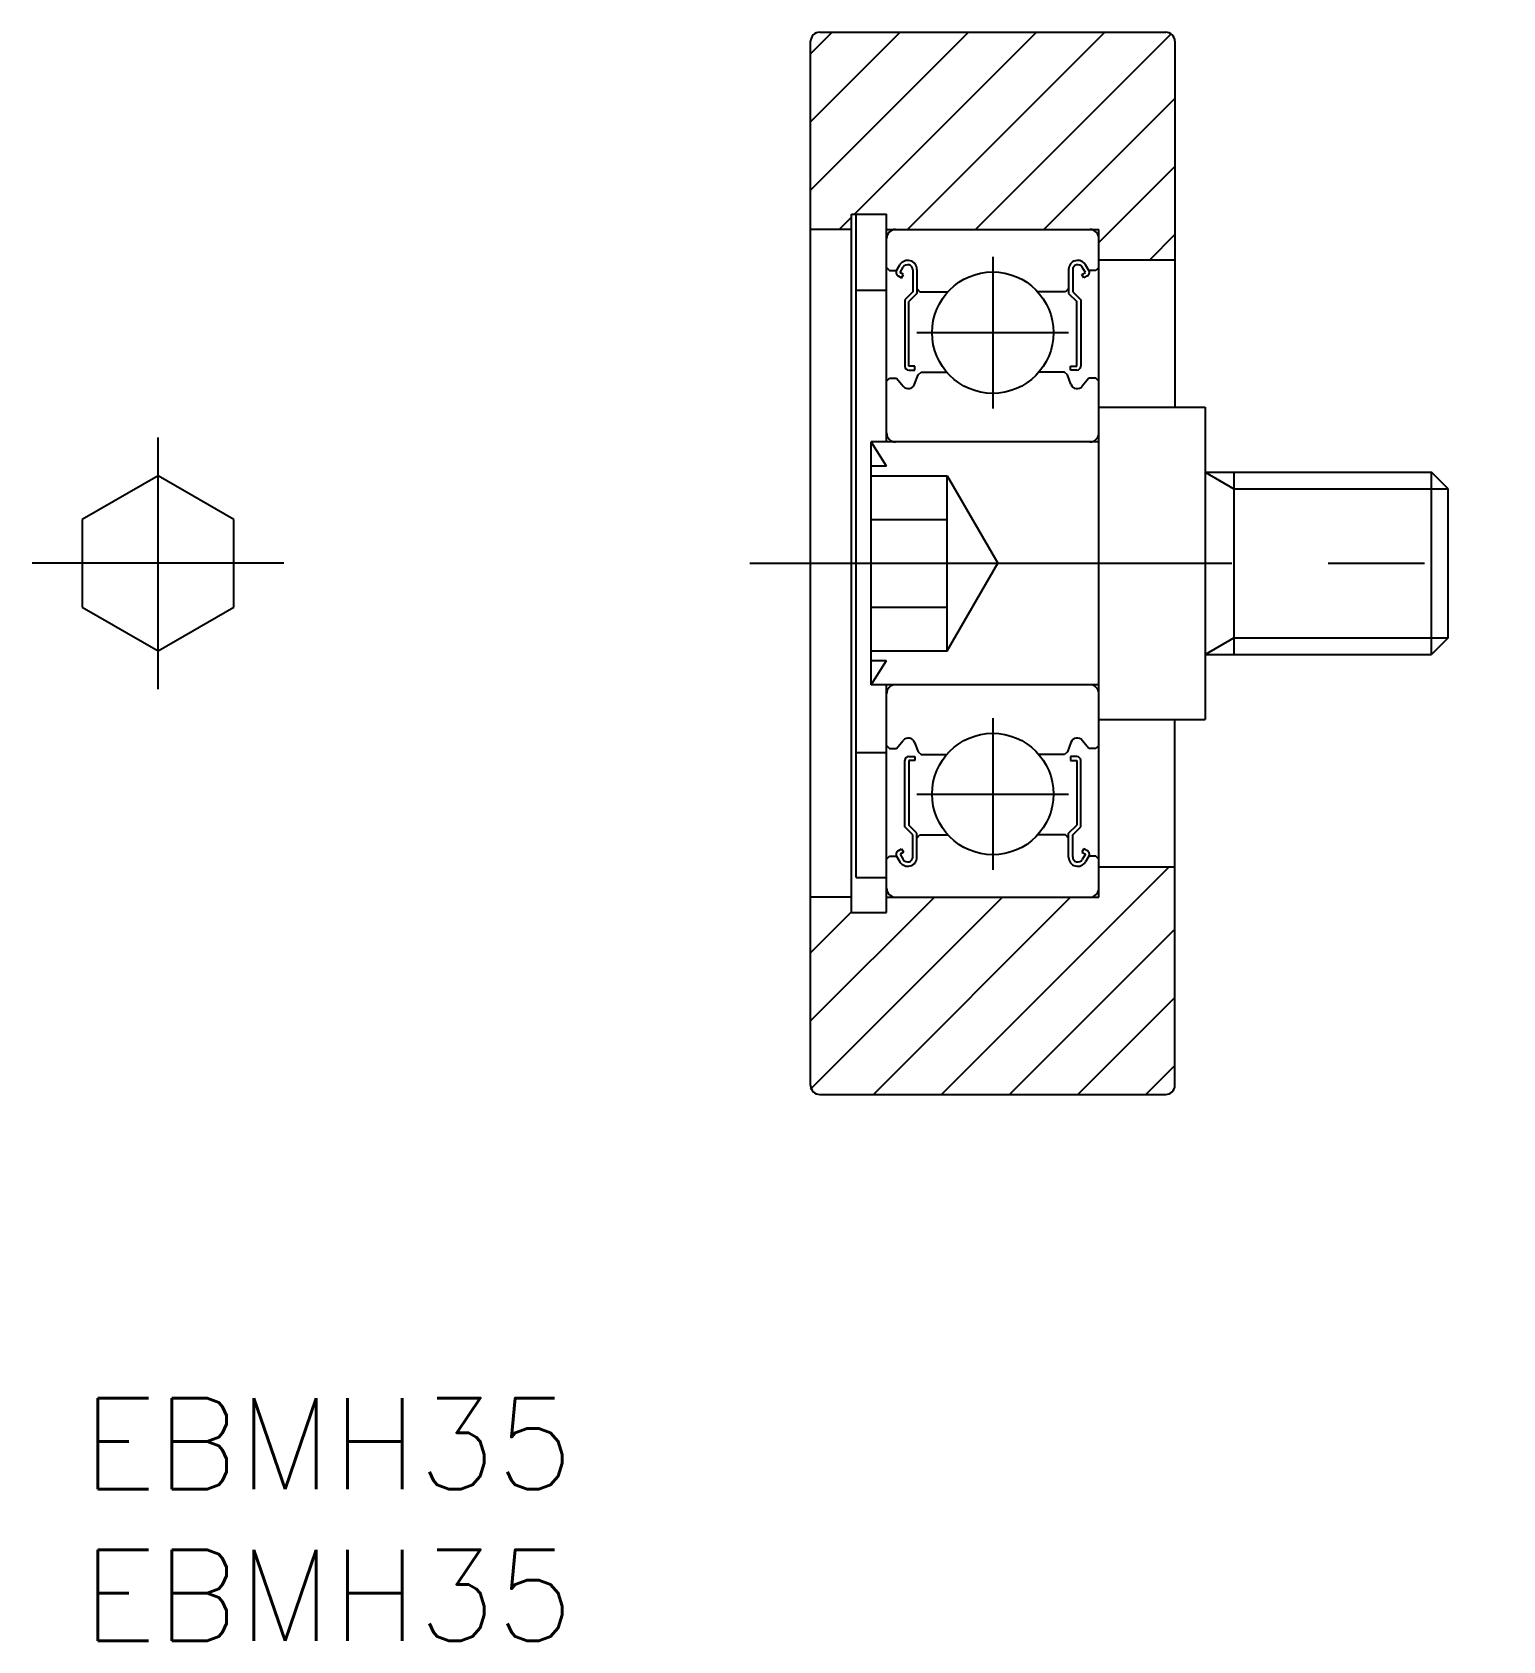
# Model space of a CAD drawing. Extents: x -1.6 to 46.8, y -8 to 45.
import ezdxf

# ---------------------------------------------------------------- set-up
doc = ezdxf.new("R2010")
doc.units = 0
doc.header["$LTSCALE"] = 0.5
doc.linetypes.add('CENTER', pattern=[50.8, 31.75, -6.35, 6.35, -6.35])
doc.linetypes.add('DASHED', pattern=[19.05, 12.7, -6.35])
for name, color, linetype in [('MSM_CENTER', 1, 'CENTER'), ('MSM_CONTINUOUS', 7, 'CONTINUOUS'), ('MSM_DASHED', 4, 'DASHED'), ('MSM_NARROW', 5, 'CONTINUOUS'), ('MSM_PART_NUMBER', 7, 'CONTINUOUS')]:
    doc.layers.add(name, color=color, linetype=linetype)
doc.styles.get("Standard").update_dxf_attribs({"font": 'txt.shx', "height": 3, "bigfont": 'bigfont.shx'})

# ---------------------------------------------------------------- blocks, each defined once
blk = doc.blocks.new('*U10')
at = {"layer": 'MSM_PART_NUMBER'}
blk.add_text('EBMH35', height=3, dxfattribs=at).set_placement((0, -3))
blk = doc.blocks.new('*U11')
at = {"layer": 'MSM_PART_NUMBER'}
blk.add_text('EBMH35', height=3, dxfattribs=at).set_placement((0, -8))

msp = doc.modelspace()

# ---------------------------------------------------------------- linework, layer by layer
at = {"layer": 'MSM_CENTER'}
for p, q in [((30, 37.6), (30, 32.6)), ((27.5, 35.1), (32.5, 35.1)), ((2.5, 23.354), (2.5, 31.646)), ((6.646, 27.5), (-1.646, 27.5)), ((22, 27.5), (46.804, 27.5)), ((30, 22.4), (30, 17.4)), ((27.5, 19.9), (32.5, 19.9))]:
    msp.add_line(p, q, dxfattribs=at)
at = {"layer": 'MSM_CONTINUOUS'}
for p, q in [((24, 10.3), (24, 44.7)), ((24.3, 45), (35.7, 45)), ((36, 44.7), (36, 32.65)), ((25.35, 39), (26.5, 39)), ((25.35, 16), (25.35, 39)), ((25.5, 17.144), (25.5, 39)), ((26.5, 31.5), (26.5, 39)), ((25.35, 38.5), (24, 38.5)), ((26.5, 38.5), (33.5, 38.5)), ((33.5, 16.5), (33.5, 38.5)), ((26.5, 37.25), (26.6, 37.15)), ((26.6, 37.15), (26.833, 37.15)), ((26.832, 37.148), (26.942, 37.333)), ((26.949, 37.083), (27.05, 37.255)), ((27.367, 37.168), (27.367, 36.45)), ((27.5, 37.181), (27.5, 36.395)), ((32.5, 37.181), (32.5, 36.395)), ((32.633, 37.168), (32.633, 36.45)), ((33.051, 37.083), (32.95, 37.255)), ((33.168, 37.148), (33.058, 37.333)), ((33.4, 37.15), (33.167, 37.15)), ((33.5, 37.25), (33.4, 37.15)), ((33.5, 37.5), (36, 37.5)), ((26.879, 36.969), (26.998, 36.901)), ((27.064, 37.017), (26.949, 37.083)), ((26.998, 36.901), (27.064, 37.017)), ((32.936, 37.017), (33.051, 37.083)), ((33.002, 36.901), (32.936, 37.017)), ((33.121, 36.969), (33.002, 36.901)), ((25.5, 36.5), (26.5, 36.5)), ((27.367, 36.45), (27.1, 36.183)), ((27.1, 36.183), (27.1, 33.995)), ((27.5, 36.395), (27.233, 36.128)), ((27.233, 33.998), (27.233, 36.128)), ((27.5, 36.55), (27.6, 36.45)), ((27.6, 36.45), (28.524, 36.45)), ((32.4, 36.45), (31.476, 36.45)), ((32.5, 36.55), (32.4, 36.45)), ((32.5, 36.395), (32.767, 36.128)), ((32.633, 36.45), (32.9, 36.183)), ((32.767, 33.998), (32.767, 36.128)), ((32.9, 36.183), (32.9, 33.995)), ((27.433, 33.998), (27.233, 33.998)), ((27.433, 33.865), (27.433, 33.998)), ((32.567, 33.865), (32.567, 33.998)), ((32.567, 33.998), (32.767, 33.998)), ((26.5, 33.5), (26.6, 33.6)), ((26.6, 33.6), (26.833, 33.6)), ((26.833, 33.6), (27.05, 33.335)), ((27.23, 33.865), (27.433, 33.865)), ((27.427, 33.399), (27.539, 33.706)), ((27.539, 33.706), (27.639, 33.8)), ((27.639, 33.8), (28.48, 33.8)), ((32.361, 33.8), (31.52, 33.8)), ((32.461, 33.706), (32.361, 33.8)), ((32.573, 33.399), (32.461, 33.706)), ((32.77, 33.865), (32.567, 33.865)), ((33.167, 33.6), (32.95, 33.335)), ((33.4, 33.6), (33.167, 33.6)), ((33.5, 33.5), (33.4, 33.6)), ((33.5, 32.65), (37, 32.65)), ((37, 32.65), (37, 22.35)), ((33.5, 31.5), (26, 31.5)), ((26, 23.5), (26, 31.5)), ((2.5, 30.387), (0, 28.943)), ((5, 28.943), (2.5, 30.387)), ((37, 30.5), (44.458, 30.5)), ((37.938, 30.5), (37.938, 24.5)), ((44.458, 24.5), (44.458, 30.5)), ((45, 29.958), (44.458, 30.5)), ((45, 25.041), (45, 29.958)), ((0, 28.943), (0, 26.057)), ((5, 26.057), (5, 28.943)), ((0, 26.057), (2.5, 24.613)), ((2.5, 24.613), (5, 26.057)), ((45, 25.041), (44.458, 24.5)), ((37, 24.5), (44.458, 24.5)), ((33.5, 23.5), (26, 23.5)), ((26.5, 16), (26.5, 23.5)), ((33.5, 22.35), (37, 22.35)), ((36, 10.3), (36, 22.35)), ((25.5, 21.267), (26.5, 21.267)), ((26.5, 21.5), (26.6, 21.4)), ((26.6, 21.4), (26.833, 21.4)), ((26.833, 21.4), (27.05, 21.665)), ((27.427, 21.601), (27.539, 21.294)), ((27.539, 21.294), (27.639, 21.2)), ((27.639, 21.2), (28.48, 21.2)), ((32.361, 21.2), (31.52, 21.2)), ((32.461, 21.294), (32.361, 21.2)), ((32.573, 21.601), (32.461, 21.294)), ((33.167, 21.4), (32.95, 21.665)), ((33.4, 21.4), (33.167, 21.4)), ((33.5, 21.5), (33.4, 21.4)), ((27.1, 18.817), (27.1, 21.005)), ((27.23, 21.135), (27.433, 21.135)), ((27.433, 21.002), (27.233, 21.002)), ((27.233, 21.002), (27.233, 18.872)), ((27.433, 21.135), (27.433, 21.002)), ((32.567, 21.135), (32.567, 21.002)), ((32.77, 21.135), (32.567, 21.135)), ((32.567, 21.002), (32.767, 21.002)), ((32.767, 21.002), (32.767, 18.872)), ((32.9, 18.817), (32.9, 21.005)), ((27.367, 18.55), (27.1, 18.817)), ((27.5, 18.605), (27.233, 18.872)), ((27.367, 17.832), (27.367, 18.55)), ((27.5, 17.819), (27.5, 18.605)), ((32.5, 18.605), (32.767, 18.872)), ((32.5, 17.819), (32.5, 18.605)), ((32.633, 18.55), (32.9, 18.817)), ((32.633, 17.832), (32.633, 18.55)), ((26.879, 18.031), (26.998, 18.099)), ((26.998, 18.099), (27.064, 17.983)), ((27.5, 18.45), (27.6, 18.55)), ((27.6, 18.55), (28.524, 18.55)), ((32.4, 18.55), (31.476, 18.55)), ((32.5, 18.45), (32.4, 18.55)), ((33.002, 18.099), (32.936, 17.983)), ((33.121, 18.031), (33.002, 18.099)), ((26.5, 17.75), (26.6, 17.85)), ((26.6, 17.85), (26.833, 17.85)), ((26.832, 17.852), (26.942, 17.667)), ((27.064, 17.983), (26.949, 17.917)), ((26.949, 17.917), (27.05, 17.745)), ((32.936, 17.983), (33.051, 17.917)), ((33.051, 17.917), (32.95, 17.745)), ((33.168, 17.852), (33.058, 17.667)), ((33.4, 17.85), (33.167, 17.85)), ((33.5, 17.75), (33.4, 17.85)), ((33.5, 17.5), (36, 17.5)), ((25.5, 17.144), (26.5, 17.144)), ((25.35, 16.5), (24, 16.5)), ((26.5, 16.5), (33.5, 16.5)), ((25.35, 16), (26.5, 16)), ((24.3, 10), (35.7, 10))]:
    msp.add_line(p, q, dxfattribs=at)
for centre in [(30, 35.1), (30, 19.9)]:
    msp.add_circle(centre, 2, dxfattribs=at)
for centre, radius, start, end in [((24.3, 44.7), 0.3, 90, 180), ((35.7, 44.7), 0.3, 0, 90), ((26.8, 38.2), 0.3, 90, 180), ((33.2, 38.2), 0.3, 0, 90), ((26.944, 37.082), 0.13, 149.3826, 240.0083), ((27.2, 37.181), 0.3, 0, 149.3826), ((27.197, 37.168), 0.17, 0, 149.3789), ((32.8, 37.181), 0.3, 30.6174, 180), ((32.803, 37.168), 0.17, 30.6211, 180), ((33.056, 37.082), 0.13, 299.9917, 30.6174), ((27.23, 33.995), 0.13, 180, 270), ((32.77, 33.995), 0.13, 270, 0), ((27.22, 33.474), 0.22, 219.2766, 340.0001), ((32.78, 33.474), 0.22, 199.9999, 320.7234), ((26.8, 31.8), 0.3, 180, 270), ((33.2, 31.8), 0.3, 270, 0), ((26.8, 23.2), 0.3, 90, 180), ((33.2, 23.2), 0.3, 0, 90), ((27.22, 21.526), 0.22, 19.9999, 140.7234), ((32.78, 21.526), 0.22, 39.2766, 160.0001), ((27.23, 21.005), 0.13, 90, 180), ((32.77, 21.005), 0.13, 360, 90), ((26.944, 17.918), 0.13, 119.9917, 210.6174), ((33.056, 17.918), 0.13, 329.3826, 60.0083), ((27.2, 17.819), 0.3, 210.6174, 0), ((27.197, 17.832), 0.17, 210.6211, 0), ((32.8, 17.819), 0.3, 180, 329.3826), ((32.803, 17.832), 0.17, 180, 329.3789), ((26.8, 16.8), 0.3, 180, 270), ((33.2, 16.8), 0.3, 270, 0), ((24.3, 10.3), 0.3, 180, 270), ((35.7, 10.3), 0.3, 270, 0)]:
    msp.add_arc(centre, radius, start, end, dxfattribs=at)
at = {"layer": 'MSM_DASHED'}
for p, q in [((26.5, 30.7), (26, 31.5)), ((26.5, 30.7), (26, 30.7)), ((26, 30.387), (28.5, 30.387)), ((28.5, 30.387), (30.167, 27.5)), ((28.5, 24.613), (28.5, 30.387)), ((26, 28.943), (28.5, 28.943)), ((28.5, 24.613), (30.167, 27.5)), ((26, 26.057), (28.5, 26.057)), ((26, 24.613), (28.5, 24.613)), ((26, 24.3), (26.5, 24.3)), ((26, 23.5), (26.5, 24.3))]:
    msp.add_line(p, q, dxfattribs=at)
at = {"layer": 'MSM_NARROW'}
for p, q in [((24, 39.8), (29.2, 45)), ((24, 44.29), (24.71, 45)), ((24, 42.045), (26.955, 45)), ((25.445, 39), (31.445, 45)), ((27.19, 38.5), (33.69, 45)), ((29.435, 38.5), (35.877, 44.942)), ((31.68, 38.5), (36, 42.82)), ((33.5, 38.075), (36, 40.575)), ((24.945, 38.5), (25.35, 38.905)), ((35.17, 37.5), (36, 38.33)), ((37, 30.5), (37.938, 29.958)), ((37.938, 29.958), (45, 29.958)), ((37, 24.5), (37.938, 25.041)), ((37.938, 25.041), (45, 25.041)), ((28.312, 10), (35.812, 17.5)), ((24, 10.178), (30.322, 16.5)), ((24, 12.423), (28.077, 16.5)), ((26.067, 10), (32.567, 16.5)), ((24, 14.668), (25.35, 16.018)), ((30.557, 10), (36, 15.443)), ((32.803, 10), (36, 13.197)), ((35.048, 10), (36, 10.952))]:
    msp.add_line(p, q, dxfattribs=at)

# ---------------------------------------------------------------- block references
at = {"layer": 'MSM_CONTINUOUS'}
for name in ['*U10', '*U11']:
    msp.add_blockref(name, (0, 0), dxfattribs=at)

doc.saveas('drawing.dxf')
